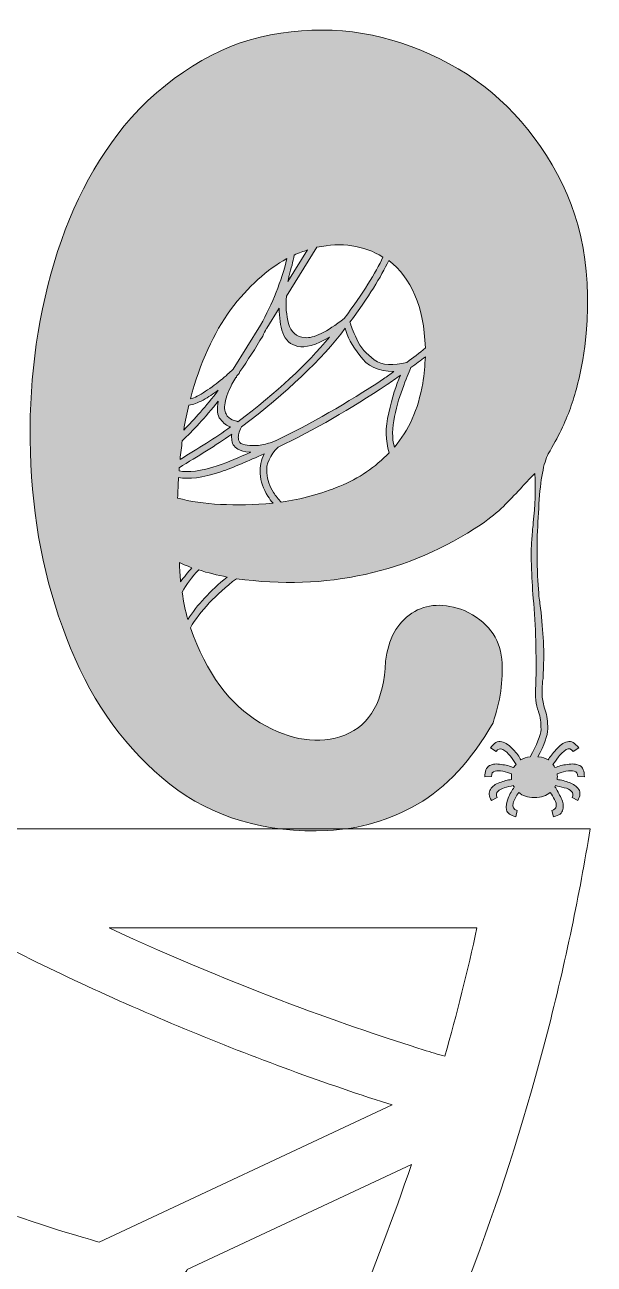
# Model space of a CAD drawing. Extents: x 32 to 969, y -780 to -219.
# Drawn here: x 853.1 to 968.8, y -471.9 to -219.8 of the extents above; entities that cross this region are included whole.
import ezdxf

# ---------------------------------------------------------------- set-up
doc = ezdxf.new("R2010")
doc.units = 0
doc.header["$MEASUREMENT"] = 0
doc.layers.add('Layer 1', color=7, linetype='Continuous', lineweight=0)

# ---------------------------------------------------------------- blocks, each defined once
blk = doc.blocks.new('Block_1')
at = {"layer": 'Layer 1', "true_color": 0x000000, "transparency": 33554687}
h = blk.add_hatch(color=18, dxfattribs=at)
h.dxf.hatch_style = 2
edge = h.paths.add_edge_path()
edge.add_spline(control_points=[(930.7, -288.5), (927.97, -289.23), (925.77, -289.12), (924.1, -287.97), (922.51, -286.81), (921.26, -285.45), (920.53, -283.77), (919.78, -282.19), (919.37, -280.94), (919.16, -280.31), (922.94, -275.26), (925.46, -271.07), (927.03, -267.81), (931.65, -271.27), (934.18, -277.16), (934.49, -285.55), (933.22, -286.61), (931.96, -287.55), (930.7, -288.5)], knot_values=[0, 0, 0, 0, 1, 1, 1, 2, 2, 2, 3, 3, 3, 4, 4, 4, 5, 5, 5, 6, 6, 6, 6], degree=3, periodic=0)
edge = h.paths.add_edge_path()
edge.add_spline(control_points=[(933.96, -292.8), (933.02, -298.04), (931.13, -302.35), (928.19, -305.71), (927.66, -303.92), (927.77, -301.82), (928.19, -299.52), (928.72, -297.2), (929.35, -295.1), (930.08, -293.21), (930.82, -291.33), (931.33, -290.07), (931.55, -289.54), (932.59, -288.81), (933.55, -288.07), (934.49, -287.34), (934.38, -289.02), (934.28, -290.91), (933.96, -292.8)], knot_values=[0, 0, 0, 0, 1, 1, 1, 2, 2, 2, 3, 3, 3, 4, 4, 4, 5, 5, 5, 6, 6, 6, 6], degree=3, periodic=0)
edge = h.paths.add_edge_path()
edge.add_spline(control_points=[(917.07, -313.68), (913.28, -315.25), (909.29, -316.31), (905.2, -316.94), (904.57, -316.31), (904.05, -315.68), (903.63, -314.94), (902.79, -313.68), (902.36, -312.42), (902.26, -310.95), (902.05, -309.18), (902.89, -307.39), (904.57, -305.71), (911.92, -302.25), (919.27, -297.94), (926.72, -293.01), (927.66, -292.38), (928.5, -291.74), (929.45, -291.11), (928.5, -293.11), (927.77, -295.63), (927.03, -298.77), (926.3, -301.82), (926.4, -304.45), (927.14, -306.86), (924.3, -309.81), (920.94, -312.11), (917.07, -313.68)], knot_values=[0, 0, 0, 0, 1, 1, 1, 2, 2, 2, 3, 3, 3, 4, 4, 4, 5, 5, 5, 6, 6, 6, 7, 7, 7, 8, 8, 8, 9, 9, 9, 9], degree=3, periodic=0)
edge = h.paths.add_edge_path()
edge.add_spline(control_points=[(884.11, -316.1), (884.21, -314.74), (884.21, -313.27), (884.31, -311.9), (886.31, -312.32), (889.14, -312.01), (892.91, -310.75), (895.54, -309.81), (898.49, -308.54), (901.73, -307.08), (901.1, -308.34), (900.79, -309.69), (900.9, -311.07), (901, -312.74), (901.53, -314.21), (902.47, -315.68), (902.79, -316.21), (903.1, -316.63), (903.52, -317.15), (895.76, -317.78), (889.24, -317.47), (884.11, -316.1)], knot_values=[0, 0, 0, 0, 1, 1, 1, 2, 2, 2, 3, 3, 3, 4, 4, 4, 5, 5, 5, 6, 6, 6, 7, 7, 7, 7], degree=3, periodic=0)
edge = h.paths.add_edge_path()
edge.add_spline(control_points=[(886.19, -340.77), (885.68, -338.98), (885.36, -337.2), (885.05, -335.21), (885.88, -333.64), (887.04, -332.16), (888.41, -330.69), (890.3, -331.32), (892.18, -331.74), (894.18, -332.16), (890.71, -334.99), (888.09, -337.82), (886.19, -340.77)], knot_values=[0, 0, 0, 0, 1, 1, 1, 2, 2, 2, 3, 3, 3, 4, 4, 4, 4], degree=3, periodic=0)
edge = h.paths.add_edge_path()
edge.add_spline(control_points=[(884.52, -329.22), (884.52, -329.22), (885.46, -329.65), (885.46, -329.65), (885.99, -329.85), (886.52, -330.06), (887.04, -330.28), (886.19, -331.11), (885.46, -332.16), (884.74, -333.11), (884.62, -331.85), (884.52, -330.59), (884.52, -329.22)], knot_values=[0, 0, 0, 0, 1, 1, 1, 2, 2, 2, 3, 3, 3, 4, 4, 4, 4], degree=3, periodic=0)
edge = h.paths.add_edge_path()
edge.add_spline(control_points=[(884.42, -309.91), (888.3, -307.59), (891.87, -305.39), (895.13, -303.09), (895.13, -303.4), (895.01, -303.72), (895.13, -304.03), (895.13, -304.98), (895.54, -305.61), (896.38, -306.13), (897.01, -306.45), (897.74, -306.76), (898.69, -306.76), (898.69, -306.76), (899, -306.76), (899, -306.76), (896.6, -307.81), (894.38, -308.75), (892.4, -309.49), (888.82, -310.64), (886.19, -310.95), (884.42, -310.54), (884.42, -310.54), (884.42, -309.91), (884.42, -309.91)], knot_values=[0, 0, 0, 0, 1, 1, 1, 2, 2, 2, 3, 3, 3, 4, 4, 4, 5, 5, 5, 6, 6, 6, 7, 7, 7, 8, 8, 8, 8], degree=3, periodic=0)
edge = h.paths.add_edge_path()
edge.add_spline(control_points=[(885.05, -304.45), (887.25, -302.46), (889.67, -299.73), (892.4, -296.37), (892.08, -298.04), (892.18, -299.3), (892.81, -300.05), (893.44, -300.88), (894.07, -301.4), (894.91, -301.62), (891.77, -303.82), (888.3, -306.02), (884.62, -308.22), (884.74, -306.96), (884.94, -305.71), (885.05, -304.45)], knot_values=[0, 0, 0, 0, 1, 1, 1, 2, 2, 2, 3, 3, 3, 4, 4, 4, 5, 5, 5, 5], degree=3, periodic=0)
edge = h.paths.add_edge_path()
edge.add_spline(control_points=[(886.41, -297.2), (887.25, -297.1), (888.19, -296.69), (889.35, -296.16), (890.4, -295.53), (891.34, -294.9), (892.4, -294.16), (889.88, -297.42), (887.57, -300.05), (885.36, -302.25), (885.68, -300.46), (886.09, -298.77), (886.41, -297.2)], knot_values=[0, 0, 0, 0, 1, 1, 1, 2, 2, 2, 3, 3, 3, 4, 4, 4, 4], degree=3, periodic=0)
edge = h.paths.add_edge_path()
edge.add_spline(control_points=[(894.91, -277.79), (898.49, -273.06), (902.26, -269.6), (906.35, -267.4), (905.2, -272.02), (903.42, -276.53), (901, -280.94), (901, -280.94), (895.44, -289.85), (895.44, -289.85), (895.01, -290.28), (894.28, -290.91), (893.24, -291.85), (892.08, -292.7), (891.03, -293.64), (889.77, -294.37), (888.61, -295.21), (887.57, -295.74), (886.72, -295.94), (888.72, -288.5), (891.45, -282.51), (894.91, -277.79)], knot_values=[0, 0, 0, 0, 1, 1, 1, 2, 2, 2, 3, 3, 3, 4, 4, 4, 5, 5, 5, 6, 6, 6, 7, 7, 7, 7], degree=3, periodic=0)
edge = h.paths.add_edge_path()
edge.add_spline(control_points=[(906.78, -270.86), (907.19, -269.39), (907.62, -268.03), (907.82, -266.66), (908.76, -266.24), (909.71, -265.93), (910.55, -265.61), (910.55, -265.61), (906.56, -272.02), (906.56, -272.02), (906.68, -271.27), (906.78, -270.86), (906.78, -270.86)], knot_values=[0, 0, 0, 0, 1, 1, 1, 2, 2, 2, 3, 3, 3, 4, 4, 4, 4], degree=3, periodic=0)
edge = h.paths.add_edge_path()
edge.add_spline(control_points=[(896.38, -300.56), (896.07, -300.46), (895.76, -300.36), (895.23, -300.15), (894.7, -299.93), (894.28, -299.62), (893.97, -298.99), (893.65, -298.36), (893.55, -297.52), (893.87, -296.26), (894.07, -295.1), (894.81, -293.53), (895.96, -291.54), (895.96, -291.54), (896.07, -291.54), (896.07, -291.54), (896.07, -291.43), (896.17, -291.33), (896.17, -291.23), (896.38, -291.01), (896.6, -290.8), (896.7, -290.6), (896.7, -290.6), (896.7, -290.48), (896.7, -290.48), (896.7, -290.48), (896.8, -290.38), (896.8, -290.38), (898.37, -288.07), (899.96, -285.65), (901.42, -283.14), (901.63, -282.62), (901.95, -282.09), (902.16, -281.66), (902.26, -281.56), (902.26, -281.56), (902.26, -281.56), (902.26, -281.56), (904.78, -277.48), (904.78, -277.48), (904.78, -279.36), (904.99, -281.04), (905.52, -282.51), (906.03, -283.98), (907.09, -284.92), (908.56, -285.24), (910.03, -285.55), (912.24, -285.02), (914.97, -283.35), (910.45, -288.91), (904.26, -294.59), (896.38, -300.56)], knot_values=[0, 0, 0, 0, 1, 1, 1, 2, 2, 2, 3, 3, 3, 4, 4, 4, 5, 5, 5, 6, 6, 6, 7, 7, 7, 8, 8, 8, 9, 9, 9, 10, 10, 10, 11, 11, 11, 12, 12, 12, 13, 13, 13, 14, 14, 14, 15, 15, 15, 16, 16, 16, 17, 17, 17, 17], degree=3, periodic=0)
edge = h.paths.add_edge_path()
edge.add_spline(control_points=[(897.11, -301.62), (906.35, -294.59), (913.39, -287.97), (918.21, -281.56), (918.53, -283.25), (919.58, -285.02), (921.16, -287.12), (922.63, -289.23), (924.93, -290.28), (928.09, -290.38), (927.35, -290.91), (926.72, -291.33), (925.99, -291.85), (918.53, -296.79), (911.18, -300.99), (904.05, -304.45), (904.05, -304.45), (903.95, -304.45), (903.95, -304.45), (903.32, -304.76), (902.57, -304.98), (901.63, -305.18), (900.69, -305.39), (899.74, -305.49), (898.8, -305.39), (898.06, -305.39), (897.54, -305.18), (897.01, -304.98), (896.7, -304.76), (896.49, -304.35), (896.49, -303.92), (896.38, -303.4), (896.6, -302.66), (897.11, -301.62)], knot_values=[0, 0, 0, 0, 1, 1, 1, 2, 2, 2, 3, 3, 3, 4, 4, 4, 5, 5, 5, 6, 6, 6, 7, 7, 7, 8, 8, 8, 9, 9, 9, 10, 10, 10, 11, 11, 11, 11], degree=3, periodic=0)
edge = h.paths.add_edge_path()
edge.add_spline(control_points=[(925.87, -267.08), (924.41, -270.33), (921.78, -274.43), (918.01, -279.58), (914.44, -282.31), (911.71, -283.67), (910.03, -283.45), (908.25, -283.35), (907.19, -282.31), (906.68, -280.62), (906.25, -278.83), (906.03, -277.05), (906.25, -275.06), (906.25, -275.06), (912.44, -265.08), (912.44, -265.08), (917.48, -264.04), (921.89, -264.67), (925.87, -267.08)], knot_values=[0, 0, 0, 0, 1, 1, 1, 2, 2, 2, 3, 3, 3, 4, 4, 4, 5, 5, 5, 6, 6, 6, 6], degree=3, periodic=0)
edge = h.paths.add_edge_path()
edge.add_spline(control_points=[(964.72, -371.64), (965.24, -371.74), (965.45, -372.06), (965.45, -372.69), (965.45, -372.69), (966.81, -372.8), (966.81, -372.8), (966.81, -371.64), (966.5, -370.8), (965.87, -370.48), (965.14, -370.17), (964.3, -370.07), (963.35, -370.27), (962.41, -370.38), (961.57, -370.58), (960.84, -370.9), (960.73, -370.7), (960.62, -370.48), (960.42, -370.27), (960.73, -369.85), (961.05, -369.33), (961.57, -368.7), (962.09, -368.07), (962.62, -367.54), (963.14, -367.23), (963.67, -366.91), (964.09, -367.02), (964.51, -367.65), (964.51, -367.65), (965.67, -366.91), (965.67, -366.91), (964.92, -365.87), (964.19, -365.45), (963.35, -365.65), (962.51, -365.87), (961.78, -366.4), (961.05, -367.23), (960.31, -368.07), (959.78, -368.7), (959.46, -369.33), (958.95, -369.01), (958.32, -368.81), (957.48, -368.7), (957.48, -368.7), (957.38, -368.7), (957.38, -368.7), (958.63, -366.28), (959.36, -364.39), (959.36, -363.04), (959.36, -361.56), (959.26, -360.31), (958.83, -359.25), (958.42, -357.99), (958.32, -357.05), (958.21, -356.32), (958.21, -355.58), (958.21, -354.73), (958.32, -353.79), (958.32, -353.48), (958.32, -353.16), (958.42, -352.75), (958.42, -352.75), (958.42, -351.8), (958.42, -351.8), (958.63, -349.07), (958.63, -346.66), (958.42, -344.45), (958.32, -342.35), (958.11, -340.04), (957.79, -337.52), (957.69, -337.11), (957.69, -336.58), (957.58, -336.05), (957.43, -334.29), (957.28, -331.8), (957.2, -328.57), (957.2, -328.57), (957.2, -328.31), (957.2, -328.31), (957.2, -328.31), (957.21, -324.75), (957.21, -324.75), (957.21, -324.75), (957.21, -324.67), (957.21, -324.67), (957.29, -322.17), (957.43, -319.71), (957.58, -317.26), (957.89, -312.32), (958.52, -308.96), (959.46, -307.08), (961.46, -303.72), (962.94, -300.67), (963.98, -297.83), (964.92, -295), (965.87, -291.74), (966.5, -287.97), (968.81, -273.37), (967.03, -260.78), (961.36, -250.29), (955.59, -239.68), (947.71, -231.81), (937.42, -226.78), (927.25, -221.63), (916.43, -219.84), (905.09, -221.52), (893.87, -223.2), (883.68, -228.98), (874.66, -238.74), (867.2, -247.45), (861.74, -258.05), (858.38, -270.54), (854.92, -283.04), (853.66, -295.94), (854.29, -309.28), (854.92, -322.72), (857.65, -335.21), (862.37, -346.64), (867.1, -358.19), (873.82, -367.33), (882.52, -374.26), (891.24, -381.08), (901.95, -384.22), (914.65, -383.71), (921.06, -383.39), (927.14, -381.61), (932.91, -378.35), (938.68, -374.99), (943.83, -369.53), (948.24, -361.77), (949.7, -357.56), (950.34, -353.26), (950.02, -348.85), (949.6, -344.44), (947.08, -341.18), (942.47, -338.98), (938.37, -337.41), (934.69, -337.51), (931.76, -339.51), (928.72, -341.5), (926.93, -344.76), (926.4, -349.27), (926.09, -357.25), (923.36, -362.18), (918.11, -364.28), (912.87, -366.28), (907.09, -365.44), (900.9, -361.77), (894.7, -358.09), (889.98, -351.69), (886.72, -342.45), (888.72, -339.08), (891.87, -335.72), (896.07, -332.48), (914.44, -334.99), (931.02, -331.32), (945.83, -321.46), (947.71, -320.09), (949.19, -318.94), (950.34, -317.78), (951.49, -316.63), (952.65, -315.47), (953.8, -314.21), (954.65, -313.27), (955.59, -312.21), (956.73, -311.07), (956.95, -314.42), (956.85, -317.67), (956.42, -321.03), (956.42, -321.09), (956.41, -321.17), (956.41, -321.23), (956.41, -321.23), (956.41, -321.27), (956.39, -321.36), (956.39, -321.39), (956.38, -321.45), (956.38, -321.49), (956.38, -321.55), (956.37, -321.6), (956.37, -321.66), (956.33, -322.06), (956.27, -322.72), (956.22, -323.5), (956.13, -324.48), (956.04, -325.63), (955.99, -326.7), (955.99, -326.7), (955.99, -326.74), (955.99, -326.74), (955.99, -327.75), (956.02, -328.75), (956.05, -329.75), (956.11, -332.01), (956.23, -334.25), (956.42, -336.48), (956.95, -342.14), (957.06, -348.01), (956.95, -354.1), (956.73, -356.42), (956.95, -358.21), (957.48, -359.46), (957.48, -359.56), (957.48, -359.56), (957.48, -359.56), (957.89, -360.62), (958, -361.77), (958, -363.14), (957.89, -364.39), (957.16, -366.28), (955.79, -368.7), (955.06, -368.81), (954.43, -369.01), (953.9, -369.33), (953.59, -368.7), (953.06, -367.97), (952.33, -367.23), (951.6, -366.4), (950.86, -365.87), (950.02, -365.65), (949.19, -365.45), (948.44, -365.87), (947.71, -366.91), (947.71, -366.91), (948.87, -367.65), (948.87, -367.65), (949.29, -367.12), (949.7, -366.91), (950.23, -367.23), (950.76, -367.54), (951.29, -367.97), (951.8, -368.6), (952.23, -369.23), (952.65, -369.75), (952.96, -370.27), (952.75, -370.38), (952.54, -370.7), (952.43, -370.9), (951.7, -370.58), (950.86, -370.38), (949.92, -370.27), (948.97, -370.07), (948.24, -370.17), (947.5, -370.48), (946.87, -370.9), (946.56, -371.64), (946.56, -372.8), (946.56, -372.8), (947.93, -372.69), (947.93, -372.69), (947.93, -372.06), (948.13, -371.74), (948.66, -371.64), (949.07, -371.53), (949.6, -371.53), (950.23, -371.64), (950.86, -371.74), (951.49, -371.96), (952.02, -372.17), (952.02, -372.17), (952.02, -373.31), (952.02, -373.31), (951.17, -373.43), (950.44, -373.63), (949.6, -373.94), (948.66, -374.26), (948.13, -374.69), (947.71, -375.32), (947.3, -375.94), (947.4, -376.67), (947.93, -377.62), (947.93, -377.62), (949.07, -376.99), (949.07, -376.99), (948.87, -376.47), (948.87, -376.04), (949.19, -375.73), (949.5, -375.42), (950.02, -375.21), (950.54, -375), (951.17, -374.79), (951.8, -374.69), (952.43, -374.57), (952.43, -374.69), (952.43, -374.69), (952.43, -374.69), (952.54, -374.79), (952.54, -374.79), (952.54, -374.89), (952.12, -375.53), (951.7, -376.26), (951.29, -377.1), (950.97, -377.93), (950.86, -378.77), (950.97, -379.52), (951.17, -380.15), (951.8, -380.66), (952.86, -380.88), (952.86, -380.88), (953.17, -379.62), (953.17, -379.62), (952.43, -379.4), (952.12, -378.89), (952.33, -378.15), (952.54, -377.42), (952.96, -376.67), (953.49, -375.94), (954.22, -376.67), (955.27, -376.99), (956.63, -376.99), (958.11, -376.99), (959.15, -376.57), (959.89, -375.94), (960.21, -376.36), (960.52, -376.89), (960.73, -377.42), (961.05, -377.93), (961.15, -378.36), (961.05, -378.77), (961.05, -379.2), (960.73, -379.52), (960.21, -379.62), (960.21, -379.62), (960.52, -380.88), (960.52, -380.88), (961.68, -380.66), (962.31, -380.15), (962.41, -379.4), (962.62, -378.67), (962.51, -377.93), (962.09, -377.1), (961.68, -376.26), (961.25, -375.42), (960.84, -374.79), (960.84, -374.79), (960.94, -374.57), (960.94, -374.57), (961.46, -374.69), (962.09, -374.79), (962.72, -375), (963.35, -375.1), (963.88, -375.42), (964.19, -375.73), (964.51, -376.04), (964.61, -376.47), (964.3, -376.99), (964.3, -376.99), (965.45, -377.62), (965.45, -377.62), (965.98, -376.67), (966.08, -375.94), (965.67, -375.32), (965.24, -374.69), (964.61, -374.26), (963.78, -373.94), (962.94, -373.63), (962.09, -373.43), (961.25, -373.31), (961.36, -372.9), (961.36, -372.59), (961.25, -372.17), (961.78, -371.96), (962.41, -371.84), (963.04, -371.64), (963.78, -371.53), (964.3, -371.53), (964.72, -371.64)], knot_values=[0, 0, 0, 0, 1, 1, 1, 2, 2, 2, 3, 3, 3, 4, 4, 4, 5, 5, 5, 6, 6, 6, 7, 7, 7, 8, 8, 8, 9, 9, 9, 10, 10, 10, 11, 11, 11, 12, 12, 12, 13, 13, 13, 14, 14, 14, 15, 15, 15, 16, 16, 16, 17, 17, 17, 18, 18, 18, 19, 19, 19, 20, 20, 20, 21, 21, 21, 22, 22, 22, 23, 23, 23, 24, 24, 24, 25, 25, 25, 26, 26, 26, 27, 27, 27, 28, 28, 28, 29, 29, 29, 30, 30, 30, 31, 31, 31, 32, 32, 32, 33, 33, 33, 34, 34, 34, 35, 35, 35, 36, 36, 36, 37, 37, 37, 38, 38, 38, 39, 39, 39, 40, 40, 40, 41, 41, 41, 42, 42, 42, 43, 43, 43, 44, 44, 44, 45, 45, 45, 46, 46, 46, 47, 47, 47, 48, 48, 48, 49, 49, 49, 50, 50, 50, 51, 51, 51, 52, 52, 52, 53, 53, 53, 54, 54, 54, 55, 55, 55, 56, 56, 56, 57, 57, 57, 58, 58, 58, 59, 59, 59, 60, 60, 60, 61, 61, 61, 62, 62, 62, 63, 63, 63, 64, 64, 64, 65, 65, 65, 66, 66, 66, 67, 67, 67, 68, 68, 68, 69, 69, 69, 70, 70, 70, 71, 71, 71, 72, 72, 72, 73, 73, 73, 74, 74, 74, 75, 75, 75, 76, 76, 76, 77, 77, 77, 78, 78, 78, 79, 79, 79, 80, 80, 80, 81, 81, 81, 82, 82, 82, 83, 83, 83, 84, 84, 84, 85, 85, 85, 86, 86, 86, 87, 87, 87, 88, 88, 88, 89, 89, 89, 90, 90, 90, 91, 91, 91, 92, 92, 92, 93, 93, 93, 94, 94, 94, 95, 95, 95, 96, 96, 96, 97, 97, 97, 98, 98, 98, 99, 99, 99, 100, 100, 100, 101, 101, 101, 102, 102, 102, 103, 103, 103, 104, 104, 104, 105, 105, 105, 106, 106, 106, 107, 107, 107, 108, 108, 108, 109, 109, 109, 110, 110, 110, 111, 111, 111, 112, 112, 112, 113, 113, 113, 114, 114, 114, 115, 115, 115, 116, 116, 116, 117, 117, 117, 118, 118, 118, 119, 119, 119, 120, 120, 120, 121, 121, 121, 122, 122, 122, 122], degree=3, periodic=0)
at = {"layer": 'Layer 1'}
for points, knots in [([(964.72, -371.64), (965.24, -371.74), (965.45, -372.06), (965.45, -372.69), (965.45, -372.69), (966.81, -372.8), (966.81, -372.8), (966.81, -371.64), (966.5, -370.8), (965.87, -370.48), (965.14, -370.17), (964.3, -370.07), (963.35, -370.27), (962.41, -370.38), (961.57, -370.58), (960.84, -370.9), (960.73, -370.7), (960.62, -370.48), (960.42, -370.27), (960.73, -369.85), (961.05, -369.33), (961.57, -368.7), (962.09, -368.07), (962.62, -367.54), (963.14, -367.23), (963.67, -366.91), (964.09, -367.02), (964.51, -367.65), (964.51, -367.65), (965.67, -366.91), (965.67, -366.91), (964.92, -365.87), (964.19, -365.45), (963.35, -365.65), (962.51, -365.87), (961.78, -366.4), (961.05, -367.23), (960.31, -368.07), (959.78, -368.7), (959.46, -369.33), (958.95, -369.01), (958.32, -368.81), (957.48, -368.7), (957.48, -368.7), (957.38, -368.7), (957.38, -368.7), (958.63, -366.28), (959.36, -364.39), (959.36, -363.04), (959.36, -361.56), (959.26, -360.31), (958.83, -359.25), (958.42, -357.99), (958.32, -357.05), (958.21, -356.32), (958.21, -355.58), (958.21, -354.73), (958.32, -353.79), (958.32, -353.48), (958.32, -353.16), (958.42, -352.75), (958.42, -352.75), (958.42, -351.8), (958.42, -351.8), (958.63, -349.07), (958.63, -346.66), (958.42, -344.45), (958.32, -342.35), (958.11, -340.04), (957.79, -337.52), (957.69, -337.11), (957.69, -336.58), (957.58, -336.05), (957.43, -334.29), (957.28, -331.8), (957.2, -328.57), (957.2, -328.57), (957.2, -328.31), (957.2, -328.31), (957.2, -328.31), (957.21, -324.75), (957.21, -324.75), (957.21, -324.75), (957.21, -324.67), (957.21, -324.67), (957.29, -322.17), (957.43, -319.71), (957.58, -317.26), (957.89, -312.32), (958.52, -308.96), (959.46, -307.08), (961.46, -303.72), (962.94, -300.67), (963.98, -297.83), (964.92, -295), (965.87, -291.74), (966.5, -287.97), (968.81, -273.37), (967.03, -260.78), (961.36, -250.29), (955.59, -239.68), (947.71, -231.81), (937.42, -226.78), (927.25, -221.63), (916.43, -219.84), (905.09, -221.52), (893.87, -223.2), (883.68, -228.98), (874.66, -238.74), (867.2, -247.45), (861.74, -258.05), (858.38, -270.54), (854.92, -283.04), (853.66, -295.94), (854.29, -309.28), (854.92, -322.72), (857.65, -335.21), (862.37, -346.64), (867.1, -358.19), (873.82, -367.33), (882.52, -374.26), (891.24, -381.08), (901.95, -384.22), (914.65, -383.71), (921.06, -383.39), (927.14, -381.61), (932.91, -378.35), (938.68, -374.99), (943.83, -369.53), (948.24, -361.77), (949.7, -357.56), (950.34, -353.26), (950.02, -348.85), (949.6, -344.44), (947.08, -341.18), (942.47, -338.98), (938.37, -337.41), (934.69, -337.51), (931.76, -339.51), (928.72, -341.5), (926.93, -344.76), (926.4, -349.27), (926.09, -357.25), (923.36, -362.18), (918.11, -364.28), (912.87, -366.28), (907.09, -365.44), (900.9, -361.77), (894.7, -358.09), (889.98, -351.69), (886.72, -342.45), (888.72, -339.08), (891.87, -335.72), (896.07, -332.48), (914.44, -334.99), (931.02, -331.32), (945.83, -321.46), (947.71, -320.09), (949.19, -318.94), (950.34, -317.78), (951.49, -316.63), (952.65, -315.47), (953.8, -314.21), (954.65, -313.27), (955.59, -312.21), (956.73, -311.07), (956.95, -314.42), (956.85, -317.67), (956.42, -321.03), (956.42, -321.09), (956.41, -321.17), (956.41, -321.23), (956.41, -321.23), (956.41, -321.27), (956.39, -321.36), (956.39, -321.39), (956.38, -321.45), (956.38, -321.49), (956.38, -321.55), (956.37, -321.6), (956.37, -321.66), (956.33, -322.06), (956.27, -322.72), (956.22, -323.5), (956.13, -324.48), (956.04, -325.63), (955.99, -326.7), (955.99, -326.7), (955.99, -326.74), (955.99, -326.74), (955.99, -327.75), (956.02, -328.75), (956.05, -329.75), (956.11, -332.01), (956.23, -334.25), (956.42, -336.48), (956.95, -342.14), (957.06, -348.01), (956.95, -354.1), (956.73, -356.42), (956.95, -358.21), (957.48, -359.46), (957.48, -359.56), (957.48, -359.56), (957.48, -359.56), (957.89, -360.62), (958, -361.77), (958, -363.14), (957.89, -364.39), (957.16, -366.28), (955.79, -368.7), (955.06, -368.81), (954.43, -369.01), (953.9, -369.33), (953.59, -368.7), (953.06, -367.97), (952.33, -367.23), (951.6, -366.4), (950.86, -365.87), (950.02, -365.65), (949.19, -365.45), (948.44, -365.87), (947.71, -366.91), (947.71, -366.91), (948.87, -367.65), (948.87, -367.65), (949.29, -367.12), (949.7, -366.91), (950.23, -367.23), (950.76, -367.54), (951.29, -367.97), (951.8, -368.6), (952.23, -369.23), (952.65, -369.75), (952.96, -370.27), (952.75, -370.38), (952.54, -370.7), (952.43, -370.9), (951.7, -370.58), (950.86, -370.38), (949.92, -370.27), (948.97, -370.07), (948.24, -370.17), (947.5, -370.48), (946.87, -370.9), (946.56, -371.64), (946.56, -372.8), (946.56, -372.8), (947.93, -372.69), (947.93, -372.69), (947.93, -372.06), (948.13, -371.74), (948.66, -371.64), (949.07, -371.53), (949.6, -371.53), (950.23, -371.64), (950.86, -371.74), (951.49, -371.96), (952.02, -372.17), (952.02, -372.17), (952.02, -373.31), (952.02, -373.31), (951.17, -373.43), (950.44, -373.63), (949.6, -373.94), (948.66, -374.26), (948.13, -374.69), (947.71, -375.32), (947.3, -375.94), (947.4, -376.67), (947.93, -377.62), (947.93, -377.62), (949.07, -376.99), (949.07, -376.99), (948.87, -376.47), (948.87, -376.04), (949.19, -375.73), (949.5, -375.42), (950.02, -375.21), (950.54, -375), (951.17, -374.79), (951.8, -374.69), (952.43, -374.57), (952.43, -374.69), (952.43, -374.69), (952.43, -374.69), (952.54, -374.79), (952.54, -374.79), (952.54, -374.89), (952.12, -375.53), (951.7, -376.26), (951.29, -377.1), (950.97, -377.93), (950.86, -378.77), (950.97, -379.52), (951.17, -380.15), (951.8, -380.66), (952.86, -380.88), (952.86, -380.88), (953.17, -379.62), (953.17, -379.62), (952.43, -379.4), (952.12, -378.89), (952.33, -378.15), (952.54, -377.42), (952.96, -376.67), (953.49, -375.94), (954.22, -376.67), (955.27, -376.99), (956.63, -376.99), (958.11, -376.99), (959.15, -376.57), (959.89, -375.94), (960.21, -376.36), (960.52, -376.89), (960.73, -377.42), (961.05, -377.93), (961.15, -378.36), (961.05, -378.77), (961.05, -379.2), (960.73, -379.52), (960.21, -379.62), (960.21, -379.62), (960.52, -380.88), (960.52, -380.88), (961.68, -380.66), (962.31, -380.15), (962.41, -379.4), (962.62, -378.67), (962.51, -377.93), (962.09, -377.1), (961.68, -376.26), (961.25, -375.42), (960.84, -374.79), (960.84, -374.79), (960.94, -374.57), (960.94, -374.57), (961.46, -374.69), (962.09, -374.79), (962.72, -375), (963.35, -375.1), (963.88, -375.42), (964.19, -375.73), (964.51, -376.04), (964.61, -376.47), (964.3, -376.99), (964.3, -376.99), (965.45, -377.62), (965.45, -377.62), (965.98, -376.67), (966.08, -375.94), (965.67, -375.32), (965.24, -374.69), (964.61, -374.26), (963.78, -373.94), (962.94, -373.63), (962.09, -373.43), (961.25, -373.31), (961.36, -372.9), (961.36, -372.59), (961.25, -372.17), (961.78, -371.96), (962.41, -371.84), (963.04, -371.64), (963.78, -371.53), (964.3, -371.53), (964.72, -371.64)], [0, 0, 0, 0, 1, 1, 1, 2, 2, 2, 3, 3, 3, 4, 4, 4, 5, 5, 5, 6, 6, 6, 7, 7, 7, 8, 8, 8, 9, 9, 9, 10, 10, 10, 11, 11, 11, 12, 12, 12, 13, 13, 13, 14, 14, 14, 15, 15, 15, 16, 16, 16, 17, 17, 17, 18, 18, 18, 19, 19, 19, 20, 20, 20, 21, 21, 21, 22, 22, 22, 23, 23, 23, 24, 24, 24, 25, 25, 25, 26, 26, 26, 27, 27, 27, 28, 28, 28, 29, 29, 29, 30, 30, 30, 31, 31, 31, 32, 32, 32, 33, 33, 33, 34, 34, 34, 35, 35, 35, 36, 36, 36, 37, 37, 37, 38, 38, 38, 39, 39, 39, 40, 40, 40, 41, 41, 41, 42, 42, 42, 43, 43, 43, 44, 44, 44, 45, 45, 45, 46, 46, 46, 47, 47, 47, 48, 48, 48, 49, 49, 49, 50, 50, 50, 51, 51, 51, 52, 52, 52, 53, 53, 53, 54, 54, 54, 55, 55, 55, 56, 56, 56, 57, 57, 57, 58, 58, 58, 59, 59, 59, 60, 60, 60, 61, 61, 61, 62, 62, 62, 63, 63, 63, 64, 64, 64, 65, 65, 65, 66, 66, 66, 67, 67, 67, 68, 68, 68, 69, 69, 69, 70, 70, 70, 71, 71, 71, 72, 72, 72, 73, 73, 73, 74, 74, 74, 75, 75, 75, 76, 76, 76, 77, 77, 77, 78, 78, 78, 79, 79, 79, 80, 80, 80, 81, 81, 81, 82, 82, 82, 83, 83, 83, 84, 84, 84, 85, 85, 85, 86, 86, 86, 87, 87, 87, 88, 88, 88, 89, 89, 89, 90, 90, 90, 91, 91, 91, 92, 92, 92, 93, 93, 93, 94, 94, 94, 95, 95, 95, 96, 96, 96, 97, 97, 97, 98, 98, 98, 99, 99, 99, 100, 100, 100, 101, 101, 101, 102, 102, 102, 103, 103, 103, 104, 104, 104, 105, 105, 105, 106, 106, 106, 107, 107, 107, 108, 108, 108, 109, 109, 109, 110, 110, 110, 111, 111, 111, 112, 112, 112, 113, 113, 113, 114, 114, 114, 115, 115, 115, 116, 116, 116, 117, 117, 117, 118, 118, 118, 119, 119, 119, 120, 120, 120, 121, 121, 121, 122, 122, 122, 122]), ([(925.87, -267.08), (924.41, -270.33), (921.78, -274.43), (918.01, -279.58), (914.44, -282.31), (911.71, -283.67), (910.03, -283.45), (908.25, -283.35), (907.19, -282.31), (906.68, -280.62), (906.25, -278.83), (906.03, -277.05), (906.25, -275.06), (906.25, -275.06), (912.44, -265.08), (912.44, -265.08), (917.48, -264.04), (921.89, -264.67), (925.87, -267.08)], [0, 0, 0, 0, 1, 1, 1, 2, 2, 2, 3, 3, 3, 4, 4, 4, 5, 5, 5, 6, 6, 6, 6]), ([(906.78, -270.86), (907.19, -269.39), (907.62, -268.03), (907.82, -266.66), (908.76, -266.24), (909.71, -265.93), (910.55, -265.61), (910.55, -265.61), (906.56, -272.02), (906.56, -272.02), (906.68, -271.27), (906.78, -270.86), (906.78, -270.86)], [0, 0, 0, 0, 1, 1, 1, 2, 2, 2, 3, 3, 3, 4, 4, 4, 4]), ([(894.91, -277.79), (898.49, -273.06), (902.26, -269.6), (906.35, -267.4), (905.2, -272.02), (903.42, -276.53), (901, -280.94), (901, -280.94), (895.44, -289.85), (895.44, -289.85), (895.01, -290.28), (894.28, -290.91), (893.24, -291.85), (892.08, -292.7), (891.03, -293.64), (889.77, -294.37), (888.61, -295.21), (887.57, -295.74), (886.72, -295.94), (888.72, -288.5), (891.45, -282.51), (894.91, -277.79)], [0, 0, 0, 0, 1, 1, 1, 2, 2, 2, 3, 3, 3, 4, 4, 4, 5, 5, 5, 6, 6, 6, 7, 7, 7, 7]), ([(930.7, -288.5), (927.97, -289.23), (925.77, -289.12), (924.1, -287.97), (922.51, -286.81), (921.26, -285.45), (920.53, -283.77), (919.78, -282.19), (919.37, -280.94), (919.16, -280.31), (922.94, -275.26), (925.46, -271.07), (927.03, -267.81), (931.65, -271.27), (934.18, -277.16), (934.49, -285.55), (933.22, -286.61), (931.96, -287.55), (930.7, -288.5)], [0, 0, 0, 0, 1, 1, 1, 2, 2, 2, 3, 3, 3, 4, 4, 4, 5, 5, 5, 6, 6, 6, 6]), ([(896.38, -300.56), (896.07, -300.46), (895.76, -300.36), (895.23, -300.15), (894.7, -299.93), (894.28, -299.62), (893.97, -298.99), (893.65, -298.36), (893.55, -297.52), (893.87, -296.26), (894.07, -295.1), (894.81, -293.53), (895.96, -291.54), (895.96, -291.54), (896.07, -291.54), (896.07, -291.54), (896.07, -291.43), (896.17, -291.33), (896.17, -291.23), (896.38, -291.01), (896.6, -290.8), (896.7, -290.6), (896.7, -290.6), (896.7, -290.48), (896.7, -290.48), (896.7, -290.48), (896.8, -290.38), (896.8, -290.38), (898.37, -288.07), (899.96, -285.65), (901.42, -283.14), (901.63, -282.62), (901.95, -282.09), (902.16, -281.66), (902.26, -281.56), (902.26, -281.56), (902.26, -281.56), (902.26, -281.56), (904.78, -277.48), (904.78, -277.48), (904.78, -279.36), (904.99, -281.04), (905.52, -282.51), (906.03, -283.98), (907.09, -284.92), (908.56, -285.24), (910.03, -285.55), (912.24, -285.02), (914.97, -283.35), (910.45, -288.91), (904.26, -294.59), (896.38, -300.56)], [0, 0, 0, 0, 1, 1, 1, 2, 2, 2, 3, 3, 3, 4, 4, 4, 5, 5, 5, 6, 6, 6, 7, 7, 7, 8, 8, 8, 9, 9, 9, 10, 10, 10, 11, 11, 11, 12, 12, 12, 13, 13, 13, 14, 14, 14, 15, 15, 15, 16, 16, 16, 17, 17, 17, 17]), ([(897.11, -301.62), (906.35, -294.59), (913.39, -287.97), (918.21, -281.56), (918.53, -283.25), (919.58, -285.02), (921.16, -287.12), (922.63, -289.23), (924.93, -290.28), (928.09, -290.38), (927.35, -290.91), (926.72, -291.33), (925.99, -291.85), (918.53, -296.79), (911.18, -300.99), (904.05, -304.45), (904.05, -304.45), (903.95, -304.45), (903.95, -304.45), (903.32, -304.76), (902.57, -304.98), (901.63, -305.18), (900.69, -305.39), (899.74, -305.49), (898.8, -305.39), (898.06, -305.39), (897.54, -305.18), (897.01, -304.98), (896.7, -304.76), (896.49, -304.35), (896.49, -303.92), (896.38, -303.4), (896.6, -302.66), (897.11, -301.62)], [0, 0, 0, 0, 1, 1, 1, 2, 2, 2, 3, 3, 3, 4, 4, 4, 5, 5, 5, 6, 6, 6, 7, 7, 7, 8, 8, 8, 9, 9, 9, 10, 10, 10, 11, 11, 11, 11]), ([(933.96, -292.8), (933.02, -298.04), (931.13, -302.35), (928.19, -305.71), (927.66, -303.92), (927.77, -301.82), (928.19, -299.52), (928.72, -297.2), (929.35, -295.1), (930.08, -293.21), (930.82, -291.33), (931.33, -290.07), (931.55, -289.54), (932.59, -288.81), (933.55, -288.07), (934.49, -287.34), (934.38, -289.02), (934.28, -290.91), (933.96, -292.8)], [0, 0, 0, 0, 1, 1, 1, 2, 2, 2, 3, 3, 3, 4, 4, 4, 5, 5, 5, 6, 6, 6, 6]), ([(917.07, -313.68), (913.28, -315.25), (909.29, -316.31), (905.2, -316.94), (904.57, -316.31), (904.05, -315.68), (903.63, -314.94), (902.79, -313.68), (902.36, -312.42), (902.26, -310.95), (902.05, -309.18), (902.89, -307.39), (904.57, -305.71), (911.92, -302.25), (919.27, -297.94), (926.72, -293.01), (927.66, -292.38), (928.5, -291.74), (929.45, -291.11), (928.5, -293.11), (927.77, -295.63), (927.03, -298.77), (926.3, -301.82), (926.4, -304.45), (927.14, -306.86), (924.3, -309.81), (920.94, -312.11), (917.07, -313.68)], [0, 0, 0, 0, 1, 1, 1, 2, 2, 2, 3, 3, 3, 4, 4, 4, 5, 5, 5, 6, 6, 6, 7, 7, 7, 8, 8, 8, 9, 9, 9, 9]), ([(886.41, -297.2), (887.25, -297.1), (888.19, -296.69), (889.35, -296.16), (890.4, -295.53), (891.34, -294.9), (892.4, -294.16), (889.88, -297.42), (887.57, -300.05), (885.36, -302.25), (885.68, -300.46), (886.09, -298.77), (886.41, -297.2)], [0, 0, 0, 0, 1, 1, 1, 2, 2, 2, 3, 3, 3, 4, 4, 4, 4]), ([(885.05, -304.45), (887.25, -302.46), (889.67, -299.73), (892.4, -296.37), (892.08, -298.04), (892.18, -299.3), (892.81, -300.05), (893.44, -300.88), (894.07, -301.4), (894.91, -301.62), (891.77, -303.82), (888.3, -306.02), (884.62, -308.22), (884.74, -306.96), (884.94, -305.71), (885.05, -304.45)], [0, 0, 0, 0, 1, 1, 1, 2, 2, 2, 3, 3, 3, 4, 4, 4, 5, 5, 5, 5]), ([(884.42, -309.91), (888.3, -307.59), (891.87, -305.39), (895.13, -303.09), (895.13, -303.4), (895.01, -303.72), (895.13, -304.03), (895.13, -304.98), (895.54, -305.61), (896.38, -306.13), (897.01, -306.45), (897.74, -306.76), (898.69, -306.76), (898.69, -306.76), (899, -306.76), (899, -306.76), (896.6, -307.81), (894.38, -308.75), (892.4, -309.49), (888.82, -310.64), (886.19, -310.95), (884.42, -310.54), (884.42, -310.54), (884.42, -309.91), (884.42, -309.91)], [0, 0, 0, 0, 1, 1, 1, 2, 2, 2, 3, 3, 3, 4, 4, 4, 5, 5, 5, 6, 6, 6, 7, 7, 7, 8, 8, 8, 8]), ([(884.11, -316.1), (884.21, -314.74), (884.21, -313.27), (884.31, -311.9), (886.31, -312.32), (889.14, -312.01), (892.91, -310.75), (895.54, -309.81), (898.49, -308.54), (901.73, -307.08), (901.1, -308.34), (900.79, -309.69), (900.9, -311.07), (901, -312.74), (901.53, -314.21), (902.47, -315.68), (902.79, -316.21), (903.1, -316.63), (903.52, -317.15), (895.76, -317.78), (889.24, -317.47), (884.11, -316.1)], [0, 0, 0, 0, 1, 1, 1, 2, 2, 2, 3, 3, 3, 4, 4, 4, 5, 5, 5, 6, 6, 6, 7, 7, 7, 7]), ([(884.52, -329.22), (884.52, -329.22), (885.46, -329.65), (885.46, -329.65), (885.99, -329.85), (886.52, -330.06), (887.04, -330.28), (886.19, -331.11), (885.46, -332.16), (884.74, -333.11), (884.62, -331.85), (884.52, -330.59), (884.52, -329.22)], [0, 0, 0, 0, 1, 1, 1, 2, 2, 2, 3, 3, 3, 4, 4, 4, 4]), ([(886.19, -340.77), (885.68, -338.98), (885.36, -337.2), (885.05, -335.21), (885.88, -333.64), (887.04, -332.16), (888.41, -330.69), (890.3, -331.32), (892.18, -331.74), (894.18, -332.16), (890.71, -334.99), (888.09, -337.82), (886.19, -340.77)], [0, 0, 0, 0, 1, 1, 1, 2, 2, 2, 3, 3, 3, 4, 4, 4, 4])]:
    blk.add_open_spline(points, degree=3, knots=knots, dxfattribs=at)
blk = doc.blocks.new('Block_0')
at = {"layer": 'Layer 1'}
for points, knots in [([(32, -383.37), (33.11, -390.12), (34.35, -396.84), (35.75, -403.5), (39.13, -419.69), (43.35, -435.56), (48.33, -451.11), (48.33, -451.11), (48.33, -451.13), (48.33, -451.13), (48.97, -453.14), (49.63, -455.14), (50.3, -457.13), (50.97, -459.13), (51.66, -461.11), (52.36, -463.1), (53.64, -466.75), (54.96, -470.39), (56.33, -473.99), (58.37, -479.38), (60.51, -484.72), (62.75, -490.01), (69.4, -505.83), (76.9, -521.21), (85.18, -536.11), (87.81, -540.85), (90.51, -545.53), (93.31, -550.16), (105.56, -570.53), (119.3, -589.89), (134.39, -608.12), (136.81, -611.05), (139.26, -613.95), (141.75, -616.81), (146.4, -622.16), (151.15, -627.41), (156.02, -632.54), (167.61, -644.74), (179.84, -656.32), (192.65, -667.21), (202.88, -675.93), (213.48, -684.22), (224.43, -692.03), (228.06, -694.64), (231.72, -697.18), (235.42, -699.67), (242.13, -704.2), (248.97, -708.55), (255.91, -712.73), (260.5, -715.5), (265.14, -718.19), (269.84, -720.79), (278.23, -725.46), (286.77, -729.88), (295.46, -734.03), (304.12, -738.18), (312.94, -742.07), (321.88, -745.7), (330.83, -749.33), (339.9, -752.68), (349.11, -755.77), (351.75, -756.65), (354.38, -757.51), (357.03, -758.35), (378.53, -765.14), (400.7, -770.45), (423.41, -774.12), (428.13, -774.89), (432.87, -775.59), (437.63, -776.21), (455.35, -778.55), (473.38, -779.9), (491.67, -780.21), (494.44, -780.26), (497.22, -780.29), (500, -780.29), (502.63, -780.29), (505.25, -780.26), (507.85, -780.21), (522.34, -779.97), (536.69, -779.09), (550.84, -777.58), (555.07, -777.14), (559.28, -776.62), (563.48, -776.07), (575.92, -774.41), (588.22, -772.26), (600.33, -769.66), (607.89, -768.02), (615.38, -766.22), (622.8, -764.23), (649.27, -757.16), (674.81, -747.85), (699.24, -736.53), (701.72, -735.39), (704.17, -734.22), (706.62, -733.03), (709.07, -731.85), (711.51, -730.64), (713.93, -729.41), (719.38, -726.65), (724.78, -723.79), (730.11, -720.82), (734.86, -718.19), (739.55, -715.47), (744.18, -712.68), (748.88, -709.85), (753.55, -706.93), (758.15, -703.93), (761.7, -701.63), (765.21, -699.28), (768.7, -696.89), (786.35, -684.72), (803.13, -671.4), (818.94, -657.03), (822.76, -653.56), (826.52, -650.04), (830.22, -646.44), (834.17, -642.62), (838.05, -638.72), (841.85, -634.75), (851.93, -624.29), (861.53, -613.34), (870.6, -601.98), (883.77, -585.54), (895.85, -568.19), (906.74, -550.06), (906.74, -550.06), (906.76, -550.05), (906.76, -550.05), (908.14, -547.76), (909.5, -545.46), (910.83, -543.14), (912.17, -540.84), (913.49, -538.51), (914.78, -536.17), (917.2, -531.83), (919.54, -527.45), (921.82, -523.04), (922.96, -520.82), (924.08, -518.61), (925.19, -516.37), (939.57, -487.38), (951.07, -456.7), (959.29, -424.73), (961.11, -417.71), (962.75, -410.63), (964.25, -403.5), (965.65, -396.83), (966.89, -390.12), (968, -383.37), (968, -383.37), (32, -383.37), (32, -383.37)], [0, 0, 0, 0, 1, 1, 1, 2, 2, 2, 3, 3, 3, 4, 4, 4, 5, 5, 5, 6, 6, 6, 7, 7, 7, 8, 8, 8, 9, 9, 9, 10, 10, 10, 11, 11, 11, 12, 12, 12, 13, 13, 13, 14, 14, 14, 15, 15, 15, 16, 16, 16, 17, 17, 17, 18, 18, 18, 19, 19, 19, 20, 20, 20, 21, 21, 21, 22, 22, 22, 23, 23, 23, 24, 24, 24, 25, 25, 25, 26, 26, 26, 27, 27, 27, 28, 28, 28, 29, 29, 29, 30, 30, 30, 31, 31, 31, 32, 32, 32, 33, 33, 33, 34, 34, 34, 35, 35, 35, 36, 36, 36, 37, 37, 37, 38, 38, 38, 39, 39, 39, 40, 40, 40, 41, 41, 41, 42, 42, 42, 43, 43, 43, 44, 44, 44, 45, 45, 45, 46, 46, 46, 47, 47, 47, 48, 48, 48, 49, 49, 49, 50, 50, 50, 51, 51, 51, 51]), ([(841.82, -403.5), (854.8, -410.38), (868.54, -416.87), (882.89, -422.92), (897.08, -428.9), (911.46, -434.24), (925.6, -438.83), (925.6, -438.83), (927.73, -439.51), (927.73, -439.51), (927.73, -439.51), (868.19, -467.39), (868.19, -467.39), (866.34, -466.88), (863.53, -466.07), (859.94, -464.95), (842.51, -459.49), (806.4, -446.75), (770.92, -425.3), (760.21, -418.83), (749.56, -411.57), (739.51, -403.5), (739.51, -403.5), (841.82, -403.5), (841.82, -403.5)], [0, 0, 0, 0, 1, 1, 1, 2, 2, 2, 3, 3, 3, 4, 4, 4, 5, 5, 5, 6, 6, 6, 7, 7, 7, 8, 8, 8, 8]), ([(938.45, -429.61), (937.14, -429.22), (935.67, -428.78), (934.07, -428.28), (920.26, -423.96), (896.79, -415.87), (870.2, -403.5), (870.2, -403.5), (944.98, -403.5), (944.98, -403.5), (943.07, -412.26), (940.89, -420.97), (938.45, -429.61)], [0, 0, 0, 0, 1, 1, 1, 2, 2, 2, 3, 3, 3, 4, 4, 4, 4]), ([(919.64, -483.26), (913.32, -498.19), (906.27, -512.7), (898.45, -526.75), (895.89, -531.42), (893.21, -536.05), (890.47, -540.61), (883.66, -551.95), (876.35, -562.96), (868.55, -573.64), (868.15, -574.2), (867.74, -574.76), (867.33, -575.32), (859.63, -585.79), (851.48, -595.94), (842.86, -605.77), (845.84, -569.12), (854.85, -538.64), (863.86, -516.21), (869.36, -502.49), (874.85, -491.8), (878.95, -484.57), (879.6, -483.42), (880.2, -482.4), (880.77, -481.43), (882.01, -479.33), (883.07, -477.62), (883.87, -476.38), (884.45, -475.46), (884.92, -474.78), (885.22, -474.34), (885.37, -474.11), (885.47, -473.95), (885.55, -473.85), (885.55, -473.85), (885.62, -473.73), (885.62, -473.73), (885.62, -473.73), (885.63, -473.72), (885.63, -473.72), (885.81, -473.47), (885.96, -473.22), (886.07, -472.95), (886.07, -472.95), (931.64, -451.63), (931.64, -451.63), (928.04, -462.29), (924.04, -472.83), (919.64, -483.26)], [0, 0, 0, 0, 1, 1, 1, 2, 2, 2, 3, 3, 3, 4, 4, 4, 5, 5, 5, 6, 6, 6, 7, 7, 7, 8, 8, 8, 9, 9, 9, 10, 10, 10, 11, 11, 11, 12, 12, 12, 13, 13, 13, 14, 14, 14, 15, 15, 15, 16, 16, 16, 16])]:
    blk.add_open_spline(points, degree=3, knots=knots, dxfattribs=at)
blk.add_blockref('Block_1', (0, 0), dxfattribs=at)

msp = doc.modelspace()

# ---------------------------------------------------------------- block references
at = {"layer": 'Layer 1'}
msp.add_blockref('Block_0', (0, 0), dxfattribs=at)

doc.saveas('drawing.dxf')
